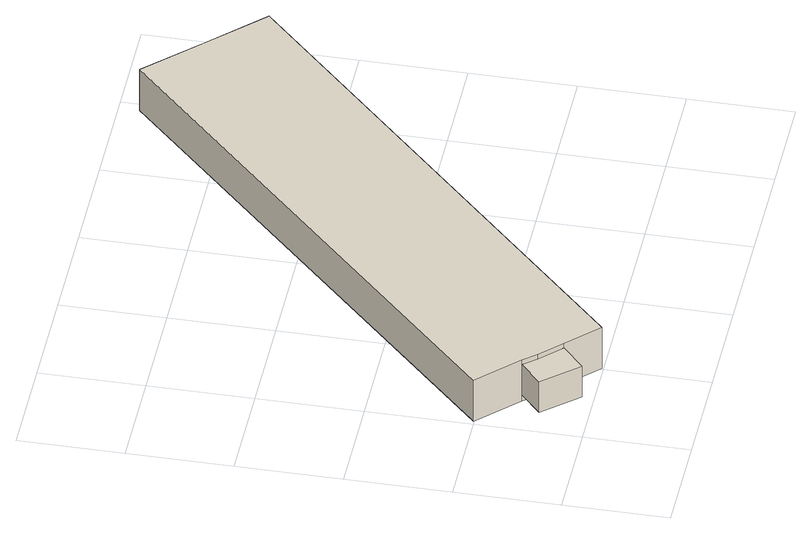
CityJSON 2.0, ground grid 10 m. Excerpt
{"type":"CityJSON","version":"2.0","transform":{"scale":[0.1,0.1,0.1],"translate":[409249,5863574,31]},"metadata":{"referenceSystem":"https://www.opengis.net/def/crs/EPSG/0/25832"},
"CityObjects":{
"building1":{"type":"Building","attributes":{"Gemeindeschluessel":"03454033","BezugspunktDach":"4000","AbsoluteHoehe":"32.57","MittlereTraufHoehe":"36.07","Firsthoehe":"36.07","function":"51009_1610","measuredHeight":3.5},"address":[{"country":"Germany","locality":"Lorup"}],"geometry":[{"type":"MultiSurface","lod":"1","boundaries":[[[0,1,2,3]],[[4,5,6,7]],[[4,7,3,2]],[[5,4,2,1]],[[6,5,1,0]],[[7,6,0,3]]]}]},
"building2":{"type":"Building","attributes":{"Gemeindeschluessel":"03454033","AbsoluteHoehe":"31.891","MittlereTraufHoehe":"36.496","Firsthoehe":"37.558","function":"31001_2000","roofType":"3100","measuredHeight":5.67},"address":[{"country":"Germany","locality":"Lorup"}],"geometry":[{"type":"MultiSurface","lod":"1","boundaries":[[[8,9,10,11,12,13,14,15]],[[16,17,18,19,20,21,22,23]],[[16,23,15,14]],[[17,16,14,13]],[[18,17,13,12]],[[19,18,12,11]],[[20,19,11,10]],[[21,20,10,9]],[[22,21,9,8]],[[23,22,8,15]]]}]}
},
"vertices":[
[49,10,51],[73,31,51],[42,64,51],[20,44,51],[42,64,16],[73,31,16],[49,10,16],[20,44,16],
[490,381,56],[441,431,56],[392,481,56],[5,101,56],[42,64,56],[53,51,56],[73,31,56],[102,2,56],[73,31,9],[53,51,9],[42,64,9],[5,101,9],[392,481,9],[441,431,9],[490,381,9],[102,2,9]
]}
